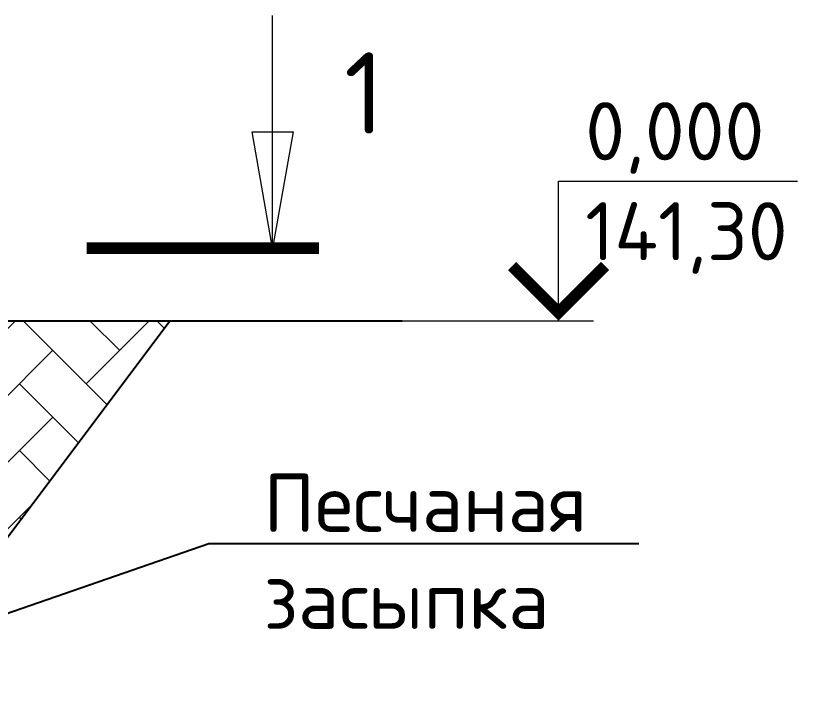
# Model space of a CAD drawing. Header units: metres. Extents: x 416248 to 529006, y -196572 to -135632.
# Drawn here: x 432473 to 435836, y -146195 to -143250 of the extents above; entities that cross this region are included whole.
import ezdxf
from ezdxf import colors
from ezdxf.entities.mleader import LeaderData, LeaderLine
from ezdxf.math import Vec2, Vec3

# ---------------------------------------------------------------- set-up
doc = ezdxf.new("R2010")
doc.units = ezdxf.units.M
doc.layers.get('0').update_dxf_attribs({"lineweight": 0})
for name, color, linetype, lineweight in [('второстепенные', 7, 'Continuous', 25), ('выноски', 7, 'Continuous', 15), ('штриховка', 7, 'Continuous', 9)]:
    doc.layers.add(name, color=color, linetype=linetype, lineweight=lineweight)
doc.styles.add('ISOCPEUR', font='isocpeur.ttf')

# ---------------------------------------------------------------- blocks, each defined once
blk = doc.blocks.new('_Dot')
at = {"color": 0, "linetype": 'ByBlock', "lineweight": -2}
blk.add_line((-0.5, 0), (-1, 0), dxfattribs=at)
at = {"color": 0, "linetype": 'ByBlock', "const_width": 0.5}
blk.add_lwpolyline([(-0.25, 0, 1), (0.25, 0, 1)], format="xyb", close=True, dxfattribs=at)

msp = doc.modelspace()

# ---------------------------------------------------------------- hatches: boundary and pattern name
at = {"layer": 'штриховка', "ltscale": 10}
h = msp.add_hatch(dxfattribs=at)
h.set_pattern_fill('AR-HBONE', color=256, scale=2)
h.paths.add_polyline_path([(428985.32, -144562.43), (428985.32, -144662.43), (428956.32, -144662.43), (428956.32, -144909.88), (429021.5, -144909.88), (429083.24, -144962.43), (429021.5, -144962.43), (429021.5, -145017.88), (429006.61, -145562.43), (432386.32, -145562.43), (433136.32, -144562.43)])
h.paths.add_polyline_path([(421537.45, -144848.43), (421602.32, -144673.23), (421602.32, -144612.43), (421577.32, -144612.43), (417426.32, -144562.43), (418176.32, -145562.43), (421606.32, -145562.43), (421606.32, -144956.43), (421537.45, -144956.43), (421497.45, -144902.43), (421537.45, -144902.43)])
h.paths.add_polyline_path([(420542.79, -145055.25, -1), (420502.84, -144963.58, -1)], flags=16)

# ---------------------------------------------------------------- linework, layer by layer
at = {"layer": 'второстепенные', "linetype": 'Continuous'}
msp.add_lwpolyline([(416426.32, -144562.43), (417426.32, -144562.43), (420006.32, -148002.43), (430556.32, -148002.43), (433136.32, -144562.43), (434136.32, -144562.48)], dxfattribs=at)
at = {"layer": 'второстепенные', "ltscale": 10}
for points in [[(417426.32, -144562.43), (433136.32, -144562.43)], [(428985.32, -144562.43), (433136.32, -144562.43)]]:
    msp.add_lwpolyline(points, dxfattribs=at)
at = {"layer": 'выноски'}
msp.add_line((433578.62, -144250.5), (433578.63, -143250.5), dxfattribs=at)
at = {"layer": 'выноски', "ltscale": 10}
for p, q in [((434808.76, -144562.59), (434808.76, -143962.59)), ((434808.76, -143962.59), (435836.26, -143962.75)), ((433751.32, -144562.43), (434958.76, -144562.61))]:
    msp.add_line(p, q, dxfattribs=at)
at = {"layer": 'выноски'}
msp.add_lwpolyline([(433666.79, -143750.5), (433578.62, -144250.5), (433490.46, -143750.5)], close=True, dxfattribs=at)
at = {"layer": 'выноски', "const_width": 50}
msp.add_lwpolyline([(432778.62, -144250.49), (433778.62, -144250.5)], dxfattribs=at)
at = {"layer": 'выноски', "ltscale": 10, "const_width": 50}
msp.add_lwpolyline([(434608.76, -144327.2), (434808.76, -144527.23), (435008.76, -144327.26)], dxfattribs=at)
at = {"layer": 'выноски'}
msp.add_lwpolyline([(416426.32, -144562.43), (417426.32, -144562.43), (420006.32, -148002.43), (430556.32, -148002.43), (433136.32, -144562.43), (434958.76, -144562.61)], dxfattribs=at)

# ---------------------------------------------------------------- texts
at = {"layer": 'выноски', "insert": (433886.18, -143408.34), "char_height": 350, "width": 516.6667, "attachment_point": 1, "style": 'ISOCPEUR'}
msp.add_mtext('\\f|b0|i0|c0|p34;\\W1.0000000000;\\T1.0000000000;\\o\\l1', dxfattribs=at)
at = {"layer": 'выноски', "ltscale": 10, "char_height": 250, "width": 887.5, "attachment_point": 1, "rotation": 359.99114, "style": 'ISOCPEUR'}
for s, insert in [('0,000', (434923.8, -143622.61)), ('141,30', (434923.8, -144052.61))]:
    msp.add_mtext(s, dxfattribs=dict(at, insert=insert))

# ---------------------------------------------------------------- leaders
at = {"layer": 'выноски', "ltscale": 10}
ml = msp.add_multileader_mtext('Standard', dxfattribs=at)
ml.set_content('Песчаная\\Pзасыпка', color=256, style='ISOCPEUR')
ml.set_leader_properties()
ml.set_arrow_properties(name='DOT')
ml.build(insert=Vec2(0, 0))
ml.multileader.update_dxf_attribs({"text_left_attachment_type": 6, "text_right_attachment_type": 6, "dogleg_length": 0.36, "arrow_head_size": 200, "scale": 100})
ctx = ml.context
ctx.base_point, ctx.scale, ctx.char_height, ctx.arrow_head_size, ctx.landing_gap_size, ctx.plane_origin = Vec3(433339.86, -145521.24), 100, 250, 200, 200, Vec3(430809.09, -146934.47)
ctx.left_attachment, ctx.right_attachment = 6, 6
notes = []
notes.append((ctx, [(0, (1, 1, 0), (433303.86, -145521.24), (1, 0), 36, [(0, [(431666.43, -146088.39)], 0, [])])]))
ctx.mtext.insert, ctx.mtext.flow_direction = Vec3(433539.86, -145221.24), 5
for ctx, leaders in notes:
    for number, flags, end, landing, length, lines in leaders:
        leader = LeaderData()
        leader.index, (leader.has_last_leader_line, leader.has_dogleg_vector, leader.attachment_direction) = number, flags
        leader.last_leader_point, leader.dogleg_vector, leader.dogleg_length = Vec3(end), Vec3(landing), length
        for number, points, colour, breaks in lines:
            line = LeaderLine()
            line.index, line.vertices, line.color, line.breaks = number, Vec3.list(points), colors.encode_raw_color(colour), breaks
            leader.lines.append(line)
        ctx.leaders.append(leader)

doc.saveas('drawing.dxf')
